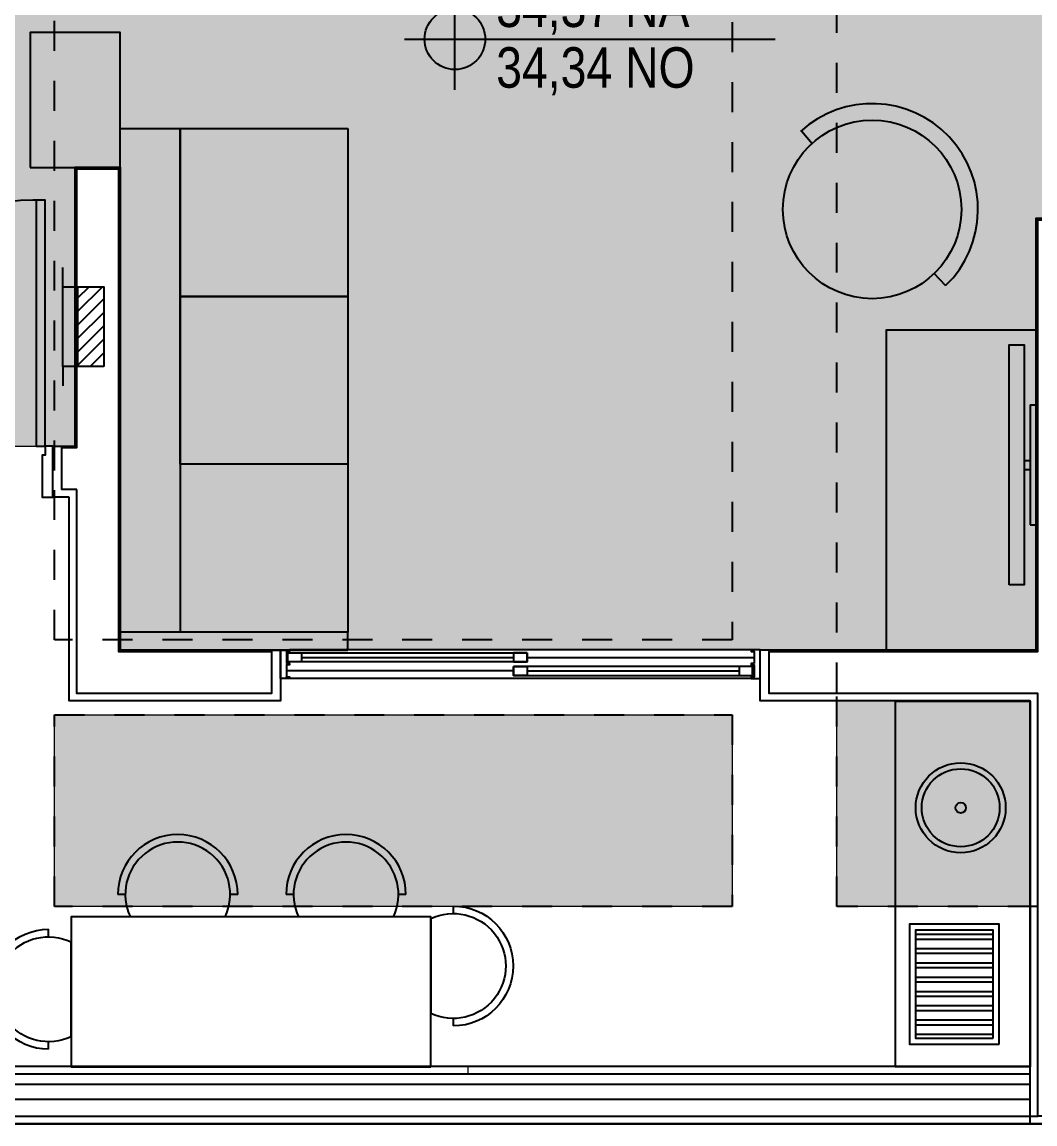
# Model space of a CAD drawing. Header units: metres. Extents: x -154 to 570, y -18 to 184.
# Drawn here: x -8.399 to -5.019, y -3.025 to 0.65 of the extents above; entities that cross this region are included whole.
import ezdxf
from ezdxf.xclip import XClip

# ---------------------------------------------------------------- set-up
doc = ezdxf.new("R2010")
doc.units = ezdxf.units.M
doc.header["$XCLIPFRAME"] = 0
doc.linetypes.add('PUC TORRE B$0$DASHEDX2', pattern=[1.5, 1, -0.5])
doc.linetypes.add('PUC$0$DASHEDX2', pattern=[1.5, 1, -0.5])
for name, color, linetype in [('ARQ-AUX', 7, 'Continuous'), ('ARQ-DIM - EMBASAM', 2, 'Continuous'), ('ARQ-SIM - EMBASAM', 1, 'Continuous'), ('PUC TORRE B$0$1', 232, 'PUC TORRE B$0$DASHEDX2'), ('PUC$0$06-GGBSTELAP-TIPO-BLA$0$GG-TE0001', 1, 'Continuous'), ('PUC$0$06-GGBSTELAP-TIPO-BLA$0$GG-TE0003', 7, 'Continuous'), ('PUC$0$ARQ-ALV ACAB', 4, 'Continuous'), ('PUC$0$ARQ-ALV OSSO', 5, 'Continuous'), ('PUC$0$ARQ-AUX', 7, 'Continuous'), ('PUC$0$ARQ-AUX1 @ 1', 1, 'Continuous'), ('PUC$0$ARQ-AUX2', 2, 'Continuous'), ('PUC$0$ARQ-CAX @ 1', 1, 'Continuous'), ('PUC$0$ARQ-MOB', 7, 'Continuous'), ('PUC$0$ARQ-MOB @ 1', 7, 'Continuous'), ('PUC$0$ARQ-PRJ', 7, 'PUC$0$DASHEDX2'), ('terreno + circ vert$0$ARQ-EST', 2, 'Continuous')]:
    doc.layers.add(name, color=color, linetype=linetype)
doc.layers.add('PUC$0$ARQ-FORRO', color=9, linetype='Continuous', lineweight=5)
doc.styles.add('Adesa', font='ARIALN.TTF')

# ---------------------------------------------------------------- blocks, each defined once
blk = doc.blocks.new('*U1666')
at = {"color": 0, "linetype": 'ByBlock', "ltscale": 0.5}
for points in [[(0.02, -0.045), (0.03, -0.045), (0.03, -0.05), (0.02, -0.05), (0.02, -0.09), (0.03, -0.09), (0.03, -0.095), (0.02, -0.095), (0.02, -0.09), (0.03, -0.09), (0.03, -0.095), (0, -0.095), (0, 0), (0.03, 0), (0.03, -0.005), (0.02, -0.005), (0.02, -0.045)], [(1.58, -0.045), (1.57, -0.045), (1.57, -0.05), (1.58, -0.05), (1.58, -0.09), (1.57, -0.09), (1.57, -0.095), (1.58, -0.095), (1.58, -0.09), (1.57, -0.09), (1.57, -0.095), (1.6, -0.095), (1.6, 0), (1.57, 0), (1.57, -0.005), (1.58, -0.005), (1.58, -0.045)], [(0.025, -0.01), (0.07, -0.01), (0.07, -0.04), (0.025, -0.04)], [(0.8225, -0.01), (0.7775, -0.01), (0.7775, -0.04), (0.8225, -0.04)], [(0.7775, -0.055), (0.8225, -0.055), (0.8225, -0.085), (0.7775, -0.085)], [(1.575, -0.055), (1.53, -0.055), (1.53, -0.085), (1.575, -0.085)]]:
    blk.add_lwpolyline(points, close=True, dxfattribs=at)
at = {"color": 8, "linetype": 'ByBlock', "ltscale": 0.5}
for points in [[(1.57, 0), (0.03, 0)], [(0.8225, -0.025), (1.58, -0.025)], [(0.7775, -0.07), (0.02, -0.07)], [(1.57, -0.095), (0.03, -0.095)]]:
    blk.add_lwpolyline(points, dxfattribs=at)
at = {"color": 7, "linetype": 'ByBlock', "ltscale": 0.5}
for points in [[(0.8225, -0.01), (0.8225, -0.04), (0.025, -0.04), (0.025, -0.01)], [(0.7775, -0.055), (0.7775, -0.085), (1.575, -0.085), (1.575, -0.055)]]:
    blk.add_lwpolyline(points, close=True, dxfattribs=at)
for points in [[(0.07, -0.025), (0.7775, -0.025)], [(0.8225, -0.07), (1.53, -0.07)]]:
    blk.add_lwpolyline(points, dxfattribs=at)
blk = doc.blocks.new('*U1837')
for points in [[(-0.025, -0.1), (0, -0.1), (0, -0.07), (0.01, -0.07), (0.01, 0.07), (-0.025, 0.07), (-0.025, -0.1)], [(0.845, -0.1), (0.82, -0.1), (0.82, -0.07), (0.81, -0.07), (0.81, 0.07), (0.845, 0.07), (0.845, -0.1)], [(0, -0.1), (0, -0.9204), (0.03, -0.9204), (0.03, -0.1)]]:
    blk.add_lwpolyline(points, close=True)
at = {"layer": 'PUC$0$ARQ-PRJ'}
blk.add_arc((0.0237, -0.1242), 0.7967, 268.2987, 1.7401, dxfattribs=at)
blk = doc.blocks.new('PUC$0$pl apto tipo 4 puc')
at = {"layer": 'PUC$0$ARQ-ALV ACAB'}
for p, q in [((9.0318, 3.0262, 0), (5.0252, 3.0262)), ((5.0368, 2.8362, 0), (9.0318, 2.8362, 0))]:
    blk.add_line(p, q, dxfattribs=at)
blk.add_lwpolyline([(4.6663, 3.0274), (5.0368, 3.0262), (5.0368, 1.6162), (5.9381, 1.6162), (5.9381, 1.4462), (5.0168, 1.4459), (5.0168, 0.0059), (3.0556, 0.0062), (3.0556, -0.0782), (2.9056, -0.0782), (2.9056, 0.1562), (4.8668, 0.1559)], dxfattribs=at)
blk.add_lwpolyline([(8.2431, 0.9362), (8.2981, 0.9362), (8.2981, 0.7662), (8.2231, 0.7662), (8.2231, -0.1638), (8.0731, -0.1638), (8.0731, 1.4462), (7.5381, 1.4462), (7.5381, 1.6162), (8.2431, 1.6162)], close=True, dxfattribs=at)
at = {"layer": 'PUC$0$ARQ-ALV OSSO'}
blk.add_lwpolyline([(4.6613, 3.0012), (5.0118, 3.0012), (5.0118, 1.5912), (5.0118, 1.5912), (5.9081, 1.5912), (5.9081, 1.4512), (5.0118, 1.4509), (5.0118, 0.0109), (3.0506, 0.0112), (3.0506, -0.0732), (2.9106, -0.0732), (2.9106, 0.1512), (4.8718, 0.1509)], dxfattribs=at)
blk.add_lwpolyline([(8.2181, 0.9112), (8.2681, 0.9112), (8.2681, 0.7712), (8.2181, 0.7712), (8.2181, -0.1588), (8.0781, -0.1588), (8.0781, 1.4512), (7.5681, 1.4512), (7.5681, 1.5912), (8.2181, 1.5912)], close=True, dxfattribs=at)
at = {"layer": 'PUC$0$ARQ-AUX', "elevation": 0}
for points in [[(9.0318, 3.0012), (5.0368, 3.0012)], [(5.0368, 2.8612), (9.0318, 2.8612)]]:
    blk.add_lwpolyline(points, dxfattribs=at)
at = {"layer": 'PUC$0$ARQ-AUX2', "elevation": 0}
for points in [[(5.0368, 2.9462), (9.0318, 2.9462)], [(5.0368, 2.8962), (9.0318, 2.8962)]]:
    blk.add_lwpolyline(points, dxfattribs=at)
at = {"layer": 'PUC$0$ARQ-AUX1 @ 1', "rotation": 180}
blk.add_blockref('*U1666', (7.5381, 1.4462, 0), dxfattribs=at)
at = {"layer": 'PUC$0$ARQ-CAX @ 1'}
blk.add_blockref('*U1837', (8.3231, 0.8662), dxfattribs=at)
blk = doc.blocks.new('PUC$0$BCO')
at = {"layer": 'PUC$0$ARQ-MOB'}
blk.add_line((-0.1581, 0), (0.1581, 0), dxfattribs=at)
for points in [[(-0.2, -0.075), (-0.175, -0.075)], [(0.175, -0.075), (0.2, -0.075)]]:
    blk.add_lwpolyline(points, dxfattribs=at)
for radius, start, end in [(0.175, 154.6231, 25.3769), (0.2, 180, 0)]:
    blk.add_arc((0, -0.075), radius, start, end, dxfattribs=at)
blk = doc.blocks.new('PUC$0$ARQ-LAY-SOF')
at = {"layer": 'PUC$0$ARQ-MOB'}
for points in [[(0.2, 1.74), (0.2, 0.06), (0, 0.06), (0, 1.74)], [(0.76, 1.74), (0.76, 0.06), (0, 0.06), (0, 1.74)], [(0.76, 1.74), (0.76, 1.18), (0.2, 1.18), (0.2, 1.74)], [(0.76, 1.18), (0.76, 0.62), (0.2, 0.62), (0.2, 1.18)], [(0.76, 0), (0.76, 0.06), (0, 0.06), (0, 0)]]:
    blk.add_lwpolyline(points, close=True, dxfattribs=at)
blk = doc.blocks.new('PUC$0$ARQ_LAY_CAD_RED')
at = {"layer": 'PUC$0$ARQ-MOB'}
for p, q in [((-0.0123, 0.3527), (-0.0104, 0.2975)), ((0, -0.353), (0.0019, -0.2977))]:
    blk.add_line(p, q, dxfattribs=at)
blk.add_circle((0, 0), 0.2977, dxfattribs=at)
blk.add_arc((0, 0), 0.353, 91.9974, 270.5825, dxfattribs=at)
blk = doc.blocks.new('*U1704')
for p, q in [((-0.2, -0.02), (-0.2, 0)), ((0.2, -0.02), (0.2, 0)), ((-0.015, -0.04), (-0.015, -0.02)), ((0.015, -0.04), (0.015, -0.02))]:
    blk.add_line(p, q)
for points in [[(0.2, 0), (-0.2, 0)], [(0.2, -0.02), (-0.2, -0.02)]]:
    blk.add_lwpolyline(points)
blk.add_lwpolyline([(-0.4, -0.09), (0.4, -0.09), (0.4, -0.04), (-0.4, -0.04)], close=True)
blk = doc.blocks.new('PUC$0$layout puc 2')
at = {"layer": 'PUC$0$ARQ-MOB'}
h = blk.add_hatch(dxfattribs=at)
h.set_pattern_fill('ANSI32', color=256, scale=0.005, angle=315)
h.set_pattern_definition([(180, (229.777847, -12.93375), (-3e-18, -0.047625), []), (180, (229.76197, -12.917874), (-3e-18, -0.047625), [])])
h.paths.add_polyline_path([(-4.8032, 0.1158), (-4.8032, 0.4758), (-5.0632, 0.4758), (-5.0631, 0.1158)])
for points in [[(-8.0163, 3.02), (-7.7163, 3.02), (-7.7163, 3.47), (-8.0163, 3.47)], [(-4.66, 1.4103), (-5.16, 1.4103), (-5.16, 2.4781), (-4.66, 2.4781)]]:
    blk.add_lwpolyline(points, close=True, dxfattribs=at)
at = {"layer": 'PUC$0$ARQ-MOB', "elevation": 0}
for points in [[(-5.13, 1.24), (-4.68, 1.24), (-4.68, 0.02), (-5.1299, 0.02)], [(-6.6799, 0.02), (-6.6799, 0.52), (-7.8799, 0.52), (-7.8799, 0.02)], [(-4.7832, 0.0958), (-4.7832, 0.4958), (-5.0832, 0.4958), (-5.0831, 0.0958)], [(-4.8032, 0.1158), (-4.8032, 0.4758), (-5.0632, 0.4758), (-5.0631, 0.1158)]]:
    blk.add_lwpolyline(points, close=True, dxfattribs=at)
at = {"layer": 'PUC$0$ARQ-MOB'}
for radius in [0.15, 0.13, 0.0174]:
    blk.add_circle((-4.912, 0.8842, 0), radius, dxfattribs=at)
at = {"layer": 'PUC$0$ARQ-MOB', "color": 7, "rotation": 221.9872124958191}
blk.add_blockref('PUC$0$ARQ_LAY_CAD_RED', (-5.2073, 2.8802, 0), dxfattribs=at)
at = {"layer": 'PUC$0$ARQ-MOB', "color": 7}
blk.add_blockref('PUC$0$ARQ-LAY-SOF', (-7.7163, 1.41), dxfattribs=at)
at = {"layer": 'PUC$0$ARQ-MOB', "rotation": 180}
for p in [(-7.5241, 0.52, 0), (-6.9628, 0.52, 0)]:
    blk.add_blockref('PUC$0$BCO', p, dxfattribs=at)
at = {"layer": 'PUC$0$ARQ-MOB', "xscale": -1}
for p, rotation in [((-6.6799, 0.3565), 90), ((-7.8799, 0.2788, 0), 270)]:
    blk.add_blockref('PUC$0$BCO', p, dxfattribs=dict(at, rotation=rotation))
at = {"layer": 'PUC$0$ARQ-MOB @ 1', "xscale": -1, "rotation": 270}
blk.add_blockref('*U1704', (-4.66, 2.0281), dxfattribs=at)
blk = doc.blocks.new('PUC$0$06-GGBSTELAP-TIPO-BLA$0$GG-CP-10-50')
at = {"layer": 'PUC$0$06-GGBSTELAP-TIPO-BLA$0$GG-TE0001'}
h = blk.add_hatch(dxfattribs=at)
h.set_pattern_fill('ANSI31', color=256, scale=0.01, angle=90, style=0)
h.set_pattern_definition([(135, (-15411.20236, 5775.561818), (-0.0224506403, -0.0224506403), [])])
h.paths.add_polyline_path([(0.133, -0.0862), (0.133, 0), (-0.133, 0), (-0.133, -0.0862)])
at = {"layer": 'PUC$0$06-GGBSTELAP-TIPO-BLA$0$GG-TE0003'}
for p, q in [((-0.133, 0.0502), (-0.1977, 0.0502)), ((0.133, 0.0502), (0.1977, 0.0502)), ((-0.133, 0), (0.133, 0))]:
    blk.add_line(p, q, dxfattribs=at)
blk.add_lwpolyline([(-0.133, -0.0862), (-0.133, 0.0502), (0.133, 0.0502), (0.133, -0.0862)], close=True, dxfattribs=at)
blk = doc.blocks.new('PUC$0$06-GGBSTELAP-TIPO-BLA$0$PONTOS AP3')
at = {"layer": 'PUC$0$06-GGBSTELAP-TIPO-BLA$0$GG-TE0003', "rotation": 180}
blk.add_blockref('PUC$0$06-GGBSTELAP-TIPO-BLA$0$GG-CP-10-50', (25.3624, 3.113, 0), dxfattribs=at)
blk = doc.blocks.new('PUC$0$pl forro 1')
at = {"layer": 'PUC$0$ARQ-FORRO'}
h = blk.add_hatch(dxfattribs=at)
h.set_pattern_fill('ANGLE', color=256)
h.set_pattern_definition([(0, (21.025, -0.875), (0, 6.985), [5.08, -1.905]), (90, (21.025, -0.875), (-6.985, 4e-16), [5.08, -1.905])])
h.paths.add_polyline_path([(15.9899, -3.7093), (13.9899, -3.7094), (13.9899, -3.7101), (12.7899, -3.7101), (11.9949, -3.7098), (11.9949, -3.7343), (15.9899, -3.7343)])
blk = doc.blocks.new('PUC$0$pl forro 2')
at = {"layer": 'PUC$0$ARQ-FORRO'}
h = blk.add_hatch(color=256, dxfattribs=at)
h.dxf.hatch_style = 1
h.paths.add_polyline_path([(-5.005, -1.705), (-3.2113, -1.705), (-3.2113, -0.775), (-3.0613, -0.775), (-3.0613, -2.385), (-0.005, -2.3848), (-0.005, -0.9447), (1.9562, -0.945), (1.9562, -0.045), (-0.005, -0.045), (-0.005, 1.3643), (-1.9663, 1.3643), (-1.9663, 0.965), (-5.005, 0.965)])
h = blk.add_hatch(color=256, dxfattribs=at)
h.dxf.hatch_style = 1
h.paths.add_polyline_path([(-0.6699, -2.555), (-0.025, -2.555), (-0.025, -3.2408), (-0.6699, -3.2408)])
h.paths.add_polyline_path([(-3.2798, -2.6015), (-1.0199, -2.6015), (-1.0199, -3.2408), (-3.2798, -3.2408)])
h.paths.add_polyline_path([(-4.3613, -1.875), (-3.6298, -1.875), (-3.6298, -3.2408), (-4.09, -3.2408), (-4.09, -3.775), (-4.995, -3.775), (-4.995, -2.155), (-4.3614, -2.155)])
h.paths.add_polyline_path([(-4.695, -2.875), (-4.945, -2.875), (-4.945, -3.175), (-4.695, -3.175)], flags=16)
for points in [[(-5.005, -1.705), (-3.2113, -1.705), (-3.2113, -0.775), (-3.0613, -0.775), (-3.0613, -2.385), (-0.005, -2.3848), (-0.005, -0.9447), (1.9562, -0.945), (1.9562, -0.045), (-0.005, -0.045), (-0.005, 1.3643), (-1.9663, 1.3643), (-1.9663, 0.965), (-5.005, 0.965)], [(-0.6699, -2.555), (-0.025, -2.555), (-0.025, -3.2408), (-0.6699, -3.2408)], [(-3.2798, -2.6015), (-1.0199, -2.6015), (-1.0199, -3.2408), (-3.2798, -3.2408)]]:
    blk.add_lwpolyline(points, close=True, dxfattribs=at)
blk = doc.blocks.new('PUC')
at = {"rotation": 270}
blk.add_blockref('PUC$0$06-GGBSTELAP-TIPO-BLA$0$PONTOS AP3', (-11.325, 24.9967, 0), dxfattribs=at)
at = {"layer": 'PUC$0$ARQ-ALV OSSO', "color": 6, "rotation": 180}
blk.add_blockref('PUC$0$pl apto tipo 4 puc', (0.0018, 0.0019), dxfattribs=at)
at = {"layer": 'PUC$0$ARQ-FORRO'}
for name, p in [('PUC$0$pl forro 1', (-21.0249, 0.8751, 0)), ('PUC$0$pl forro 2', (-5.01, 0.9408))]:
    blk.add_blockref(name, p, dxfattribs=at)
at = {"layer": 'PUC$0$ARQ-MOB', "color": 6}
blk.add_blockref('PUC$0$layout puc 2', (-0.355, -2.855, 0), dxfattribs=at)
blk = doc.blocks.new('PUC TORRE B$0$est-lo-07-6sb-r00')
at = {"layer": 'PUC TORRE B$0$1'}
for points in [[(-828.988871, -84.575615), (-828.988871, 165.003526)], [(-602.98997, 165.003526), (-602.98997, -141.078564)], [(-567.98997, -158.57595), (-567.98997, 165.003526)], [(-828.988871, -141.078564), (-828.988871, -84.575615)], [(-602.98997, -141.078564), (-828.988871, -141.078564)], [(-567.98997, -229.999844), (-567.98997, -158.57595)], [(-828.988871, -229.999844), (-828.988871, -166.078564)], [(-828.988871, -166.078564), (-602.98997, -166.078564)], [(-602.98997, -166.078564), (-602.98997, -229.999844)], [(-602.98997, -229.999844), (-828.988871, -229.999844)], [(-500.999721, -229.999844), (-567.98997, -229.999844)], [(-845.375723, -299.999844), (-584.376971, -299.999844)], [(-584.376971, -299.999844), (-500.999721, -299.999844)]]:
    blk.add_lwpolyline(points, dxfattribs=at)
blk = doc.blocks.new('PUC TORRE B')
at = {"linetype": 'Continuous', "xscale": 0.01, "yscale": 0.01, "zscale": 0.01}
blk.add_blockref('PUC TORRE B$0$est-lo-07-6sb-r00', (0, 0), dxfattribs=at)
blk.add_blockref('PUC', (0, 0))
blk = doc.blocks.new('NipAcOs')
at = {"layer": 'ARQ-SIM - EMBASAM'}
h = blk.add_hatch(color=256, dxfattribs=at)
h.dxf.hatch_style = 1
h.paths.add_polyline_path([(0, 0.15, 0.414214), (-0.15, 0), (0, 0)])
h.paths.add_polyline_path([(0.15, 0), (0, 0), (0, -0.15, 0.414214)])
for p, q in [((0, -0.25), (0, 0.25)), ((-0.25, 0), (0.15, 0)), ((0.15, 0), (1.5834, 0))]:
    blk.add_line(p, q, dxfattribs=at)
blk.add_circle((0, 0), 0.15, dxfattribs=at)
at = {"style": 'Adesa'}
for p in [(0.204, 0.06), (0.204, -0.24)]:
    blk.add_attdef('000,00', p, '', height=0.2, dxfattribs=at)
blk = doc.blocks.new('terreno + circ vert')
at = {"layer": 'Defpoints'}
blk.add_lwpolyline([(45.0315, 1.1617, 0.011807), (45.0465, 1.811), (45.1211, 8.4606), (42.945, 9.4812), (35.5548, 12.9472), (27.5061, 16.8929), (22.1014, 19.5405), (15.0017, 23.0148), (8.3251, 26.282), (0.4895, 30.0914), (-5.8932, 33.2362), (-11.2422, 35.8718), (-77.2068, 8.3436), (-72.4625, -3.025), (39.7459, -3.025), (40.5292, -3.025, 0.392534)], format="xyb", close=True, dxfattribs=at)
at = {"layer": 'terreno + circ vert$0$ARQ-EST', "color": 102}
blk.add_lwpolyline([(45.0315, 1.1617, 0.011807), (45.0465, 1.811), (45.1211, 8.4606), (42.945, 9.4812), (35.5548, 12.9472), (27.5061, 16.8929), (22.1014, 19.5405), (15.0017, 23.0148), (8.3251, 26.282), (0.4895, 30.0914), (-5.8932, 33.2362), (-11.2422, 35.8718), (-77.2068, 8.3436), (-72.4625, -3.025), (39.7459, -3.025), (40.5291, -3.025, 0.392527), (45.0315, 1.1617)], format="xyb", dxfattribs=at)

msp = doc.modelspace()

# ---------------------------------------------------------------- block references
at = {"layer": 'ARQ-AUX'}
ref = msp.add_blockref('PUC TORRE B', (0, 0), dxfattribs=at)
XClip(ref).set_block_clipping_path([(-22.1257387469, -3.8879528525), (38.8233554118, 13.297728756)])
at = {"layer": 'ARQ-DIM - EMBASAM'}
msp.add_blockref('terreno + circ vert', (0, 0), dxfattribs=at)
at = {"layer": 'ARQ-SIM - EMBASAM'}
ref = msp.add_blockref('NipAcOs', (-6.9544, 0.5932), dxfattribs=dict(at, xscale=0.675, yscale=0.675, zscale=0.675))
ref.add_attrib('000,00', '34,34 NO', (-6.8167, 0.4312), dxfattribs={"layer": '0', "color": 2, "height": 0.135, "style": 'Adesa'})
ref.add_attrib('000,00', '34,37 NA', (-6.8167, 0.6337), dxfattribs={"layer": '0', "color": 2, "height": 0.135, "style": 'Adesa'})

doc.saveas('drawing.dxf')
